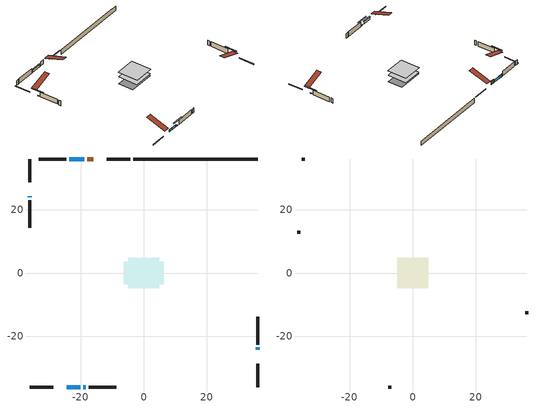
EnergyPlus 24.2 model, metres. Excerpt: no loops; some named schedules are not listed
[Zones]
conditioned space
 floor adiabatic (AdiabaticFloorConstruction): -4.83,-4.83 -4.83,4.83 4.83,4.83 4.83,-4.83 z0.61
 floor foundation (Slab1 construction): -6.25,-3.6 -6.25,3.6 6.25,3.6 6.25,-3.6 z-1.68
 wall outside (RimJoist1 construction): -4.29,36.07 -11.68,36.07 / -36.07,-36.07 -28.67,-36.07 / -36.07,36.07 -36.07,28.67 / 36.07,-36.07 36.07,-28.67 z0.61:0.91
 wall outside (AdiabaticWallConstruction 1): -16.04,36.07 -17.82,36.07 z0.61:2.64
 wall outside (AdiabaticWallConstruction): -18.74,36.07 -23.6,36.07 z0.61:1.77; -36.07,24.32 -36.07,23.93 / 36.07,-24.31 36.07,-23.56 / -19.1,-36.07 -18.34,-36.07 z0.61:0.88; -24.31,-36.07 -20.02,-36.07 z0.61:1.63
 wall outside (Wall1 construction): -24.53,36.07 -33.26,36.07 / -17.42,-36.07 -8.69,-36.07 / -36.07,23.01 -36.07,14.28 / 36.07,-22.64 36.07,-13.91 z0.61:3.05
 wall foundation (FoundationWall1 construction): -3.36,36.07,-1.68 -3.36,36.07,0.61 32.12,36.07,0.61 32.12,36.07,0.48 36.07,36.07,0.48 36.07,36.07,-1.68
 window (WindowConstruction): -18.75,36.07 -23.6,36.07 z0.61:1.77
 window (WindowConstruction 4): -36.07,24.31 -36.07,23.94 z0.61:0.88
 window (WindowConstruction 1): -24.31,-36.07 -20.02,-36.07 z0.61:1.63
 window (WindowConstruction 2): 36.07,-24.31 36.07,-23.56 z0.61:0.88
 window (WindowConstruction 3): -19.1,-36.07 -18.35,-36.07 z0.61:0.88
 door (Door): -16.04,36.07 -17.82,36.07 z0.61:2.64
 ceiling adiabatic (AdiabaticFloorConstruction): 4.83,-4.83 4.83,4.83 -4.83,4.83 -4.83,-4.83 z0.61
attic - vented
 floor to conditioned space (Floor1 construction Reversed): -4.88,-4.88 -4.88,4.88 4.88,4.88 4.88,-4.88 z3.05
 wall outside (Wall2 construction): -34.19,36.07 -35.14,36.07 / -7.76,-36.07 -6.81,-36.07 / -36.07,13.35 -36.07,12.4 / 36.07,-12.98 36.07,-12.03 z0.61:3.05
 roof outside (Roof1 construction): -15.11,36.07,3.05 -15.11,26.56,6.22 -12.61,26.56,6.22 -12.61,36.07,3.05; -25.24,-36.07,3.05 -25.24,-26.56,6.22 -27.75,-26.56,6.22 -27.75,-36.07,3.05; -36.07,25.24,3.05 -26.56,25.24,6.22 -26.56,27.75,6.22 -36.07,27.75,3.05; 36.07,-25.24,3.05 26.56,-25.24,6.22 26.56,-27.75,6.22 36.07,-27.75,3.05
shading: -23.8,36.07 -18.54,36.07 -18.54,36.48 -23.8,36.48 z1.97; -36.07,21.3 -36.07,26.95 -36.48,26.95 -36.48,21.3 z3.52; -19.82,-36.07 -24.51,-36.07 -24.51,-36.48 -19.82,-36.48 z1.83; 36.07,-20.92 36.07,-26.95 36.48,-26.95 36.48,-20.92 z3.52; -15.71,-36.07 -21.73,-36.07 -21.73,-36.48 -15.71,-36.48 z3.52
[Building]
Building 1: Terrain=Suburbs
[Site:Location]
Edmonton Intl AP_AB: Latitude {deg}=53.31; Longitude {deg}=-113.58; Time Zone {hr}=-7; Elevation {m}=723; Keep Site Location Information=Yes
[Site:GroundTemperature:Shallow]
-1.56185, -3.61833, -3.78302, -2.80711, 1.11059, 5.01004, 8.39065, 10.5322, 10.7141, 8.97234, 5.67794, 1.89811
[Site:WaterMainsTemperature]
Calculation Method=Schedule; Temperature Schedule=mains temperature schedule
[Material] Roughness=Rough; Thermal Absorptance=0.9
Name | Thickness {m} | Conductivity {W/m-K} | Density {kg/m3} | Specific Heat {J/kg-K} | Solar Absorptance | Visible Absorptance
asphalt or fiberglass shingles | 0.00635 | 0.162714 | 1121.4 | 1465.45 | 0.84 | 0.84
ceiling stud and cavity | 0.1397 | 0.0949009 | 65.682 | 1177.47 | 0.7 | 0.7
concrete 4.0 in. | 0.1016 | 1.803125 | 2242.8 | 837.4 | 0.7 | 0.7
concrete 8.0 in. | 0.2032 | 1.803125 | 2242.8 | 837.4 | 0.7 | 0.7
door material | 0.04445 | 0.053851 | 512.64 | 1214.23 | 0.7 | 0.7
exterior vertical ins | 0.0457286 | 0.029427 | 32.04 | 1214.23 | 0.7 | 0.7
floor covering | 0.0127 | 0.0433444 | 54.468 | 1339.84 | 0.6 | 0.6
floor rigid ins; wall rigid ins | 0.512978 | 0.029427 | 32.04 | 1214.23 | 0.7 | 0.7
floor stud and cavity | 0.1397 | 1.75129 | 37.0049 | 1207.88 | 0.7 | 0.7
furniture material conditioned space 1 | 0.1524 | 0.115458 | 640.8 | 1214.23 | 0.6 | 0.6
gypsum board | 0.0127 | 0.160291 | 801 | 837.4 | 0.6 | 0.6
gypsum board 1 | 0.0127 | 0.160291 | 801 | 837.4 | 0.7 | 0.7
osb sheathing 0.5 in. | 0.0127 | 0.115458 | 512.64 | 1214.23 | 0.7 | 0.7
osb sheathing 0.75 in. | 0.01905 | 0.115458 | 512.64 | 1214.23 | 0.7 | 0.7
osb sheathing 2.0 in. | 0.0508 | 0.115458 | 512.64 | 1214.23 | 0.7 | 0.7
rim joist stud and cavity | 0.0508 | 0.029095 | 125.044 | 1163.47 | 0.6 | 0.6
slab rigid ins | 0.00797915 | 0.029427 | 32.04 | 1214.23 | 0.7 | 0.7
wall stud and cavity | 0.1397 | 0.0997969 | 139.0536 | 1170.24 | 0.7 | 0.7
wall stud and cavity 1 | 0.0889 | 6.1454 | 50.32683 | 1063.81 | 0.6 | 0.6
wall stud and cavity 2 | 0.0889 | 0.380278 | 52.3479 | 1209.89 | 0.7 | 0.7
wall stud and cavity 3 | 0.0889 | 0.391764 | 83.0341 | 1211.67 | 0.7 | 0.7
wood siding | 0.0254 | 0.102417 | 544.68 | 1172.36 | 0.4 | 0.4
wood siding 1 | 0.00254 | 0.102417 | 544.68 | 1172.36 | 0.4 | 0.4
wood siding 2; wood siding 3; wood siding 4 | 0.0254 | 0.102417 | 544.68 | 1172.36 | 0.7 | 0.7
[WindowMaterial:SimpleGlazingSystem]
Name | U-Factor {W/m2-K} | Solar Heat Gain Coefficient
WindowMaterial | 2.75326 | 0.63
WindowMaterial 1 | 2.76916 | 0.62
WindowMaterial 2 | 6.00903 | 0.53
[Construction]
AdiabaticFloorConstruction: floor stud and cavity, floor rigid ins, osb sheathing 0.75 in., floor covering
AdiabaticWallConstruction: wood siding 3, wall rigid ins, wall stud and cavity 2, gypsum board
AdiabaticWallConstruction 1: wood siding 4, wall rigid ins, wall stud and cavity 2, gypsum board
Door: door material
Floor1 construction Reversed: gypsum board, ceiling stud and cavity
FoundationWall1 construction: concrete 8.0 in., gypsum board 1
furniture construction conditioned space 1: furniture material conditioned space 1
PartitionWallConstruction: gypsum board, wall stud and cavity 3, gypsum board
RimJoist1 construction: wood siding 2, osb sheathing 2.0 in., rim joist stud and cavity
Roof1 construction: asphalt or fiberglass shingles
Slab1 construction: slab rigid ins, concrete 4.0 in.
Wall1 construction: wood siding, osb sheathing 0.5 in., wall stud and cavity, gypsum board
Wall2 construction: wood siding 1, wall stud and cavity 1
WindowConstruction: WindowMaterial
WindowConstruction 1: WindowMaterial 1
WindowConstruction 2; WindowConstruction 3; WindowConstruction 4: WindowMaterial 2
[Zone] Multiplier=1; Part of Total Floor Area=Yes
Name | Volume {m3}
attic - vented | 48.925
conditioned space | 458.7
[Space]
Name | Zone | Volume {m3}
attic - vented 1 | attic - vented | 48.925
conditioned space 1 | conditioned space | 458.7
[ZoneInfiltration:EffectiveLeakageArea]
infil attic - vented 1: Zone or Space=attic - vented 1; Schedule=Always On Discrete; Effective Air Leakage Area {cm2}=3309.91; Stack Coefficient=0.000389799; Wind Coefficient=1.33395e-05
[ZoneMixing]
whole house fan mix: Zone or Space=attic - vented; Schedule=Always On Continuous; Design Flow Rate Calculation Method=Flow/Zone; Design Flow Rate {m3/s}=0; Source Zone or Space=conditioned space
[SurfaceProperty:ExposedFoundationPerimeter]
Slab1: Exposed Perimeter Calculation Method=TotalExposedPerimeter; Total Exposed Perimeter {m}=39.422
[InternalMass] Zone or ZoneList=conditioned space; Space or SpaceList=conditioned space 1
Name | Construction | Surface Area {m2}
furniture mass conditioned space 1 | furniture construction conditioned space 1 | 73.4001
partition wall mass | PartitionWallConstruction | 183.5
[Lights]
interior lighting: Zone or ZoneList or Space or SpaceList=conditioned space 1; Schedule=interior lighting schedule; Design Level Calculation Method=LightingLevel; Lighting Level {W}=343.2; Return Air Fraction=0; Fraction Radiant=0.6; Fraction Visible=0.2; Fraction Replaceable=1
[People]
occupants: Zone or ZoneList or Space or SpaceList=conditioned space 1; Number of People Schedule=occupants schedule; Number of People Calculation Method=People; Number of People=3; Fraction Radiant=0.314171; Sensible Heat Fraction=0.56303; Activity Level Schedule=occupants activity schedule; Carbon Dioxide Generation Rate {m3/s-W}=0; Enable ASHRAE 55 Comfort Warnings=No; Mean Radiant Temperature Calculation Type=EnclosureAveraged
[ElectricEquipment] Zone or ZoneList or Space or SpaceList=conditioned space 1; Design Level Calculation Method=EquipmentLevel
Name | Schedule | Design Level {W} | Fraction Latent | Fraction Radiant | Fraction Lost
clothes dryer | clothes dryer schedule | 140.772 | 0.015 | 0.081 | 0.85
clothes washer | clothes washer schedule | 32.1985 | 0.03 | 0.162 | 0.7
cooking range | cooking range schedule | 215.147 | 0.08 | 0.432 | 0.2
dishwasher | dishwasher schedule | 66.8632 | 0.3 | 0.18 | 0.4
fridge | fridge schedule | 72.9452 | 0 | 0.6 | 0
mech vent house fan | mech vent house fan schedule | 10 | 0 | 0 | 1
mech vent house fan cfis | mech vent house fan cfis schedule | 0 | 0 | 0 | 0
misc plug loads | misc plug loads schedule | 494.7 | 0.045 | 0.513 | 0.1
whole house fan | Always On Discrete | 0 | 0 | 0 | 1
[OtherEquipment] Zone or ZoneList or Space or SpaceList=conditioned space 1; Design Level Calculation Method=EquipmentLevel
Name | Fuel Type | Schedule | Design Level {W} | Fraction Latent | Fraction Radiant | Fraction Lost
clothes dryer 1 | Electricity | clothes dryer schedule | 0 | 0.015 | 0.081 | 0.85
cooking range 1 | Electricity | cooking range schedule | 0 | 0.08 | 0.432 | 0.2
general water use latent | None | general water use schedule | 62.594 | 1 | 0 | 0
general water use sensible | None | general water use schedule | -61.6891 | 0 | 0.6 | 0
mech vent house fan latent load | None | Always On Discrete | 0 | 1 | 0 | 0
mech vent house fan sensible load | None | Always On Discrete | 0 | 0 | 0 | 0
water heater energy adjustment1 | NaturalGas | Always On Discrete | 0.01 | 0 | 0 | 1
[ZoneInfiltration:DesignFlowRate] Zone or ZoneList or Space or SpaceList=conditioned space 1; Schedule=Always On Discrete; Design Flow Rate Calculation Method=Flow/Zone; Design Flow Rate {m3/s}=0
infil flow; natural vent flow; whole house fan flow
[AvailabilityManager:Scheduled]
furnace airloop Availability Manager: Schedule=Always On Discrete
[Foundation:Kiva]
Foundation Kiva 1: Initial Indoor Air Temperature {C}=21; Wall Height Above Grade {m}=0.609996; Wall Depth Below Slab {m}=0.2032; Custom Block Material Name 1=exterior vertical ins; Custom Block Depth 1 {m}=2.28999; Custom Block X Position 1 {m}=0.2159; Custom Block Z Position 1 {m}=0
[Foundation:Kiva:Settings]
Soil Conductivity {W/m-K}=0.849921; Soil Density {kg/m3}=1842.3; Soil Specific Heat {J/kg-K}=418.7; Ground Solar Absorptivity=0.9; Ground Thermal Absorptivity=0.9; Ground Surface Roughness {m}=0.03; Far-Field Width {m}=40; Deep-Ground Boundary Condition=ZeroFlux; Deep-Ground Depth {m}=40; Minimum Cell Dimension {m}=0.2; Maximum Cell Growth Coefficient=3; Simulation Timestep=Timestep
[Exterior:Lights]
exterior lighting: Schedule=exterior lighting schedule; Design Level {W}=75.6
[EnergyManagementSystem:GlobalVariable]
furnace_airloop_Fan_RTF
infil_program_Qfan
infil_program_Qinf
natural_vent_program_Qnv
natural_vent_program_Qwhf
[EnergyManagementSystem:Sensor]
Name | Output:Variable or Output:Meter Index Key | Output:Variable or Output:Meter
airflow_gain | infil flow | Infiltration Sensible Heat Gain Energy
airflow_gain_1 | natural vent flow | Infiltration Sensible Heat Gain Energy
airflow_gain_2 | whole house fan flow | Infiltration Sensible Heat Gain Energy
airflow_loss | infil flow | Infiltration Sensible Heat Loss Energy
airflow_loss_1 | natural vent flow | Infiltration Sensible Heat Loss Energy
airflow_loss_2 | whole house fan flow | Infiltration Sensible Heat Loss Energy
clg_load_cond |  | Cooling:EnergyTransfer:Zone:CONDITIONED SPACE
clg_sp_s; clg_sp_s_1 | cooling setpoint | Schedule Value
clothes_dryer_exhaust_0_sch_s | clothes dryer exhaust 0 schedule | Schedule Value
cool_season | cooling season schedule | Schedule Value
htg_load_cond |  | Heating:EnergyTransfer:Zone:CONDITIONED SPACE
htg_sp_s; htg_sp_s_1 | heating setpoint | Schedule Value
ig_ee_conv | clothes dryer | Electric Equipment Convective Heating Energy
ig_ee_conv_2 | cooking range | Electric Equipment Convective Heating Energy
ig_ee_conv_4 | fridge | Electric Equipment Convective Heating Energy
ig_ee_conv_5 | misc plug loads | Electric Equipment Convective Heating Energy
ig_ee_conv_6 | whole house fan | Electric Equipment Convective Heating Energy
ig_ee_rad | clothes dryer | Electric Equipment Radiant Heating Energy
ig_ee_rad_2 | cooking range | Electric Equipment Radiant Heating Energy
ig_ee_rad_4 | fridge | Electric Equipment Radiant Heating Energy
ig_ee_rad_5 | misc plug loads | Electric Equipment Radiant Heating Energy
ig_ee_rad_6 | whole house fan | Electric Equipment Radiant Heating Energy
ig_lgt_conv | interior lighting | Lights Convective Heating Energy
ig_lgt_rad | interior lighting | Lights Radiant Heating Energy
ig_lgt_vis | interior lighting | Lights Visible Radiation Heating Energy
ig_oe_conv | clothes dryer 1 | Other Equipment Convective Heating Energy
ig_oe_conv_1 | cooking range 1 | Other Equipment Convective Heating Energy
ig_oe_conv_2 | general water use latent | Other Equipment Convective Heating Energy
ig_oe_conv_3 | general water use sensible | Other Equipment Convective Heating Energy
ig_oe_conv_4 | water heater energy adjustment1 | Other Equipment Convective Heating Energy
ig_oe_rad | clothes dryer 1 | Other Equipment Radiant Heating Energy
ig_oe_rad_1 | cooking range 1 | Other Equipment Radiant Heating Energy
ig_oe_rad_2 | general water use latent | Other Equipment Radiant Heating Energy
ig_oe_rad_3 | general water use sensible | Other Equipment Radiant Heating Energy
ig_oe_rad_4 | water heater energy adjustment1 | Other Equipment Radiant Heating Energy
ig_ppl_conv | occupants | People Convective Heating Energy
ig_ppl_rad | occupants | People Radiant Heating Energy
im_conv | furniture mass conditioned space 1 | Surface Inside Face Convection Heat Gain Energy
im_conv_1 | partition wall mass | Surface Inside Face Convection Heat Gain Energy
im_ig | furniture mass conditioned space 1 | Surface Inside Face Internal Gains Radiation Heat Gain Energy
im_ig_1 | partition wall mass | Surface Inside Face Internal Gains Radiation Heat Gain Energy
im_lgt | furniture mass conditioned space 1 | Surface Inside Face Lights Radiation Heat Gain Energy
im_lgt_1 | partition wall mass | Surface Inside Face Lights Radiation Heat Gain Energy
im_sol | furniture mass conditioned space 1 | Surface Inside Face Solar Radiation Heat Gain Energy
im_sol_1 | partition wall mass | Surface Inside Face Solar Radiation Heat Gain Energy
im_surf | furniture mass conditioned space 1 | Surface Inside Face Net Surface Thermal Radiation Heat Gain Energy
im_surf_1 | partition wall mass | Surface Inside Face Net Surface Thermal Radiation Heat Gain Energy
mv_conv | mech vent house fan | Electric Equipment Convective Heating Energy
mv_conv_1 | mech vent house fan cfis | Electric Equipment Convective Heating Energy
mv_conv_2 | mech vent house fan latent load | Other Equipment Convective Heating Energy
mv_conv_3 | mech vent house fan sensible load | Other Equipment Convective Heating Energy
mv_rad | mech vent house fan | Electric Equipment Radiant Heating Energy
mv_rad_1 | mech vent house fan cfis | Electric Equipment Radiant Heating Energy
mv_rad_2 | mech vent house fan latent load | Other Equipment Radiant Heating Energy
mv_rad_3 | mech vent house fan sensible load | Other Equipment Radiant Heating Energy
natural_vent_s | natural vent schedule | Schedule Value
out_pb_s |  | Site Outdoor Air Barometric Pressure
out_wt_s |  | Site Outdoor Air Humidity Ratio
site_vw_s |  | Site Wind Speed
ss_back_out | Window1 | Surface Window Shortwave from Zone Back Out Window Heat Transfer Rate
ss_back_out_1 | Window11 | Surface Window Shortwave from Zone Back Out Window Heat Transfer Rate
ss_back_out_2 | Window4 | Surface Window Shortwave from Zone Back Out Window Heat Transfer Rate
ss_back_out_3 | Window7 | Surface Window Shortwave from Zone Back Out Window Heat Transfer Rate
ss_back_out_4 | Window9 | Surface Window Shortwave from Zone Back Out Window Heat Transfer Rate
ss_conv | Door1 | Surface Inside Face Convection Heat Gain Energy
ss_conv_1 | Window1 | Surface Inside Face Convection Heat Gain Energy
ss_conv_2 | Window11 | Surface Inside Face Convection Heat Gain Energy
ss_conv_3 | Window4 | Surface Inside Face Convection Heat Gain Energy
ss_conv_4 | Window7 | Surface Inside Face Convection Heat Gain Energy
ss_conv_5 | Window9 | Surface Inside Face Convection Heat Gain Energy
ss_ig | Door1 | Surface Inside Face Internal Gains Radiation Heat Gain Energy
ss_ig_1 | Window1 | Surface Inside Face Internal Gains Radiation Heat Gain Energy
ss_ig_2 | Window11 | Surface Inside Face Internal Gains Radiation Heat Gain Energy
ss_ig_3 | Window4 | Surface Inside Face Internal Gains Radiation Heat Gain Energy
ss_ig_4 | Window7 | Surface Inside Face Internal Gains Radiation Heat Gain Energy
ss_ig_5 | Window9 | Surface Inside Face Internal Gains Radiation Heat Gain Energy
ss_lgt | Door1 | Surface Inside Face Lights Radiation Heat Gain Energy
ss_sol | Door1 | Surface Inside Face Solar Radiation Heat Gain Energy
ss_surf | Door1 | Surface Inside Face Net Surface Thermal Radiation Heat Gain Energy
ss_surf_1 | Window1 | Surface Inside Face Net Surface Thermal Radiation Heat Gain Energy
ss_surf_2 | Window11 | Surface Inside Face Net Surface Thermal Radiation Heat Gain Energy
ss_surf_3 | Window4 | Surface Inside Face Net Surface Thermal Radiation Heat Gain Energy
ss_surf_4 | Window7 | Surface Inside Face Net Surface Thermal Radiation Heat Gain Energy
ss_surf_5 | Window9 | Surface Inside Face Net Surface Thermal Radiation Heat Gain Energy
ss_trans_in | Window1 | Surface Window Transmitted Solar Radiation Rate
ss_trans_in_1 | Window11 | Surface Window Transmitted Solar Radiation Rate
ss_trans_in_2 | Window4 | Surface Window Transmitted Solar Radiation Rate
ss_trans_in_3 | Window7 | Surface Window Transmitted Solar Radiation Rate
ss_trans_in_4 | Window9 | Surface Window Transmitted Solar Radiation Rate
ss_trans_out | Window1 | Surface Inside Face Initial Transmitted Diffuse Transmitted Out Window Solar Radiation Rate
ss_trans_out_1 | Window11 | Surface Inside Face Initial Transmitted Diffuse Transmitted Out Window Solar Radiation Rate
ss_trans_out_2 | Window4 | Surface Inside Face Initial Transmitted Diffuse Transmitted Out Window Solar Radiation Rate
ss_trans_out_3 | Window7 | Surface Inside Face Initial Transmitted Diffuse Transmitted Out Window Solar Radiation Rate
ss_trans_out_4 | Window9 | Surface Inside Face Initial Transmitted Diffuse Transmitted Out Window Solar Radiation Rate
s_conv | Floor1 | Surface Inside Face Convection Heat Gain Energy
s_conv_1 | FoundationWall1 | Surface Inside Face Convection Heat Gain Energy
s_conv_10 | Wall1:180 | Surface Inside Face Convection Heat Gain Energy
s_conv_11 | Wall1:270 | Surface Inside Face Convection Heat Gain Energy
s_conv_12 | Wall1:90 | Surface Inside Face Convection Heat Gain Energy
s_conv_2 | inferred conditioned ceiling | Surface Inside Face Convection Heat Gain Energy
s_conv_3 | inferred conditioned floor | Surface Inside Face Convection Heat Gain Energy
s_conv_4 | RimJoist1:0 | Surface Inside Face Convection Heat Gain Energy
s_conv_5 | RimJoist1:180 | Surface Inside Face Convection Heat Gain Energy
s_conv_6 | RimJoist1:270 | Surface Inside Face Convection Heat Gain Energy
s_conv_7 | RimJoist1:90 | Surface Inside Face Convection Heat Gain Energy
s_conv_8 | Slab1 | Surface Inside Face Convection Heat Gain Energy
s_conv_9 | Wall1:0 | Surface Inside Face Convection Heat Gain Energy
s_ig | Floor1 | Surface Inside Face Internal Gains Radiation Heat Gain Energy
s_ig_1 | FoundationWall1 | Surface Inside Face Internal Gains Radiation Heat Gain Energy
s_ig_10 | Wall1:180 | Surface Inside Face Internal Gains Radiation Heat Gain Energy
s_ig_11 | Wall1:270 | Surface Inside Face Internal Gains Radiation Heat Gain Energy
s_ig_12 | Wall1:90 | Surface Inside Face Internal Gains Radiation Heat Gain Energy
s_ig_2 | inferred conditioned ceiling | Surface Inside Face Internal Gains Radiation Heat Gain Energy
s_ig_3 | inferred conditioned floor | Surface Inside Face Internal Gains Radiation Heat Gain Energy
s_ig_4 | RimJoist1:0 | Surface Inside Face Internal Gains Radiation Heat Gain Energy
s_ig_5 | RimJoist1:180 | Surface Inside Face Internal Gains Radiation Heat Gain Energy
s_ig_6 | RimJoist1:270 | Surface Inside Face Internal Gains Radiation Heat Gain Energy
s_ig_7 | RimJoist1:90 | Surface Inside Face Internal Gains Radiation Heat Gain Energy
s_ig_8 | Slab1 | Surface Inside Face Internal Gains Radiation Heat Gain Energy
s_ig_9 | Wall1:0 | Surface Inside Face Internal Gains Radiation Heat Gain Energy
s_lgt | Floor1 | Surface Inside Face Lights Radiation Heat Gain Energy
s_lgt_1 | FoundationWall1 | Surface Inside Face Lights Radiation Heat Gain Energy
s_lgt_10 | Wall1:180 | Surface Inside Face Lights Radiation Heat Gain Energy
s_lgt_11 | Wall1:270 | Surface Inside Face Lights Radiation Heat Gain Energy
s_lgt_12 | Wall1:90 | Surface Inside Face Lights Radiation Heat Gain Energy
s_lgt_2 | inferred conditioned ceiling | Surface Inside Face Lights Radiation Heat Gain Energy
s_lgt_3 | inferred conditioned floor | Surface Inside Face Lights Radiation Heat Gain Energy
s_lgt_4 | RimJoist1:0 | Surface Inside Face Lights Radiation Heat Gain Energy
s_lgt_5 | RimJoist1:180 | Surface Inside Face Lights Radiation Heat Gain Energy
s_lgt_6 | RimJoist1:270 | Surface Inside Face Lights Radiation Heat Gain Energy
s_lgt_7 | RimJoist1:90 | Surface Inside Face Lights Radiation Heat Gain Energy
s_lgt_8 | Slab1 | Surface Inside Face Lights Radiation Heat Gain Energy
s_lgt_9 | Wall1:0 | Surface Inside Face Lights Radiation Heat Gain Energy
s_sol | Floor1 | Surface Inside Face Solar Radiation Heat Gain Energy
s_sol_1 | FoundationWall1 | Surface Inside Face Solar Radiation Heat Gain Energy
s_sol_10 | Wall1:180 | Surface Inside Face Solar Radiation Heat Gain Energy
s_sol_11 | Wall1:270 | Surface Inside Face Solar Radiation Heat Gain Energy
s_sol_12 | Wall1:90 | Surface Inside Face Solar Radiation Heat Gain Energy
s_sol_2 | inferred conditioned ceiling | Surface Inside Face Solar Radiation Heat Gain Energy
s_sol_3 | inferred conditioned floor | Surface Inside Face Solar Radiation Heat Gain Energy
s_sol_4 | RimJoist1:0 | Surface Inside Face Solar Radiation Heat Gain Energy
s_sol_5 | RimJoist1:180 | Surface Inside Face Solar Radiation Heat Gain Energy
s_sol_6 | RimJoist1:270 | Surface Inside Face Solar Radiation Heat Gain Energy
s_sol_7 | RimJoist1:90 | Surface Inside Face Solar Radiation Heat Gain Energy
s_sol_8 | Slab1 | Surface Inside Face Solar Radiation Heat Gain Energy
s_sol_9 | Wall1:0 | Surface Inside Face Solar Radiation Heat Gain Energy
s_surf | Floor1 | Surface Inside Face Net Surface Thermal Radiation Heat Gain Energy
s_surf_1 | FoundationWall1 | Surface Inside Face Net Surface Thermal Radiation Heat Gain Energy
s_surf_10 | Wall1:180 | Surface Inside Face Net Surface Thermal Radiation Heat Gain Energy
s_surf_11 | Wall1:270 | Surface Inside Face Net Surface Thermal Radiation Heat Gain Energy
s_surf_12 | Wall1:90 | Surface Inside Face Net Surface Thermal Radiation Heat Gain Energy
s_surf_2 | inferred conditioned ceiling | Surface Inside Face Net Surface Thermal Radiation Heat Gain Energy
s_surf_3 | inferred conditioned floor | Surface Inside Face Net Surface Thermal Radiation Heat Gain Energy
s_surf_4 | RimJoist1:0 | Surface Inside Face Net Surface Thermal Radiation Heat Gain Energy
s_surf_5 | RimJoist1:180 | Surface Inside Face Net Surface Thermal Radiation Heat Gain Energy
s_surf_6 | RimJoist1:270 | Surface Inside Face Net Surface Thermal Radiation Heat Gain Energy
s_surf_7 | RimJoist1:90 | Surface Inside Face Net Surface Thermal Radiation Heat Gain Energy
s_surf_8 | Slab1 | Surface Inside Face Net Surface Thermal Radiation Heat Gain Energy
s_surf_9 | Wall1:0 | Surface Inside Face Net Surface Thermal Radiation Heat Gain Energy
[EnergyManagementSystem:Actuator]
Name | Actuated Component Unique | Actuated Component Type | Actuated Component Control Type
fridge_schedule_act | fridge schedule | Schedule:Constant | Schedule Value
infil_flow_act | infil flow | Zone Infiltration | Air Exchange Flow Rate
mech_vent_house_fan_cfis_act | mech vent house fan cfis | ElectricEquipment | Electricity Rate
mech_vent_house_fan_latent_load_act | mech vent house fan latent load | OtherEquipment | Power Level
mech_vent_house_fan_sensible_load_act | mech vent house fan sensible load | OtherEquipment | Power Level
natural_vent_flow_act | natural vent flow | Zone Infiltration | Air Exchange Flow Rate
water_heater_ec_adj_act | water heater energy adjustment1 | OtherEquipment | Power Level
whole_house_fan_act | whole house fan | ElectricEquipment | Electricity Rate
whole_house_fan_flow_act | whole house fan flow | Zone Infiltration | Air Exchange Flow Rate
whole_house_fan_mix_act | whole house fan mix | ZoneMixing | Air Exchange Flow Rate
